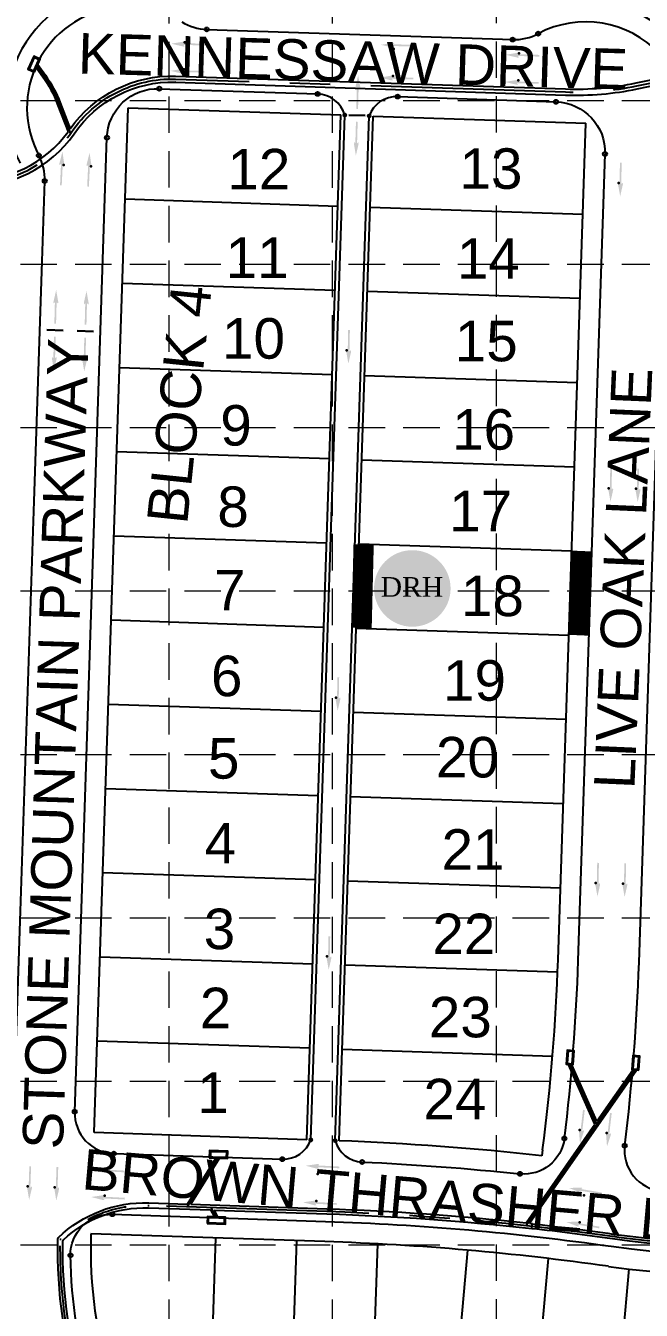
# Model space of a CAD drawing. Header units: feet. Extents: x 10084 to 13321, y 3329 to 8503.
# Drawn here: x 12197 to 12501, y 6287 to 6922 of the extents above; entities that cross this region are included whole.
import ezdxf
from ezdxf.enums import TextEntityAlignment as Align

# ---------------------------------------------------------------- set-up
doc = ezdxf.new("R2010")
doc.units = ezdxf.units.FT
doc.header["$LTSCALE"] = 40
doc.header["$MEASUREMENT"] = 0
for name, pattern in [('( Dashdot )', [1.001, 0.5, -0.25, 0.001, -0.25]), ('CENTERX2', [4, 2.5, -0.5, 0.5, -0.5]), ('DASHED', [0.75, 0.5, -0.25]), ('HIDDEN', [0.375, 0.25, -0.125])]:
    doc.linetypes.add(name, pattern=pattern)
for name, color, linetype in [('BASE', 7, 'Continuous'), ('CURB', 4, 'Continuous'), ('EROSION BLANKETS', 84, 'Continuous'), ('flow arrow', 4, 'Continuous'), ('GRID', 254, 'DASHED'), ('INLET', 4, 'Continuous'), ('LEGEND', 7, 'Continuous'), ('LOT', 7, 'Continuous'), ('NAME', 6, 'Continuous'), ('ROW', 3, '( Dashdot )'), ('STORM', 2, 'Continuous'), ('storm CL', 7, 'CENTERX2')]:
    doc.layers.add(name, color=color, linetype=linetype)
doc.styles.add('DRHorton', font='dutcheb.ttf')
doc.styles.get("Standard").update_dxf_attribs({"font": 'ARIAL.TTF'})

# ---------------------------------------------------------------- blocks, each defined once
blk = doc.blocks.new('DRHorton')
h = blk.add_hatch(color=1)
h.paths.add_polyline_path([(78.7, 25.78, 1), (40.43, 25.78, 1)])
h.paths.add_polyline_path([(42.33, 17.91), (76.5, 17.91), (76.5, 34.87), (42.33, 34.87)], flags=24)
at = {"layer": 'BASE', "color": 176, "style": 'DRHorton'}
blk.add_text('DRH', height=9.814, dxfattribs=at).set_placement((59.39, 21.64), align=Align.CENTER)

msp = doc.modelspace()

# ---------------------------------------------------------------- hatches: boundary and pattern name
at = {"layer": 'flow arrow', "linetype": 'Continuous', "lineweight": 30}
h = msp.add_hatch(color=7, dxfattribs=at)
edge = h.paths.add_edge_path()
edge.add_line((12275.29, 6911.57), (12274.76, 6912.19))
edge.add_line((12274.76, 6912.19), (12285.34, 6911.87))
edge.add_line((12285.34, 6911.87), (12285.36, 6912.73))
edge.add_line((12285.36, 6912.73), (12274.79, 6913.05))
edge.add_line((12274.79, 6913.05), (12275.34, 6913.53))
edge.add_line((12275.34, 6913.53), (12275.34, 6913.54))
edge.add_ellipse((12274.8, 6913.6), major_axis=(0.56, -0.017), ratio=0.285714, start_angle=342.81733, end_angle=484.72693)
edge.add_line((12274.49, 6913.74), (12274.49, 6913.74))
edge.add_line((12274.49, 6913.74), (12268.73, 6912.78))
edge.add_line((12268.73, 6912.78), (12274.42, 6911.43))
edge.add_line((12274.42, 6911.43), (12274.42, 6911.43))
edge.add_ellipse((12274.75, 6911.54), major_axis=(0.56, -0.017), ratio=0.285714, start_angle=234.16847, end_angle=374.49672)
edge.add_line((12275.29, 6911.57), (12275.29, 6911.57))
edge.add_line((12275.29, 6911.57), (12275.29, 6911.57))
h = msp.add_hatch(color=7, dxfattribs=at)
edge = h.paths.add_edge_path()
edge.add_line((12378.84, 6911.01), (12378.31, 6911.64))
edge.add_line((12378.31, 6911.64), (12388.89, 6911.32))
edge.add_line((12388.89, 6911.32), (12388.91, 6912.18))
edge.add_line((12388.91, 6912.18), (12378.33, 6912.5))
edge.add_line((12378.33, 6912.5), (12378.88, 6912.98))
edge.add_line((12378.88, 6912.98), (12378.88, 6912.98))
edge.add_ellipse((12378.35, 6913.05), major_axis=(0.56, -0.017), ratio=0.285714, start_angle=342.81733, end_angle=484.72693)
edge.add_line((12378.04, 6913.19), (12378.04, 6913.19))
edge.add_line((12378.04, 6913.19), (12372.27, 6912.22))
edge.add_line((12372.27, 6912.22), (12377.96, 6910.87))
edge.add_line((12377.96, 6910.87), (12377.96, 6910.87))
edge.add_ellipse((12378.29, 6910.99), major_axis=(0.56, -0.017), ratio=0.285714, start_angle=234.16847, end_angle=374.49672)
edge.add_line((12378.84, 6911.01), (12378.84, 6911.01))
edge.add_line((12378.84, 6911.01), (12378.84, 6911.01))
h = msp.add_hatch(color=7, dxfattribs=at)
edge = h.paths.add_edge_path()
edge.add_line((12440.33, 6906.09), (12439.8, 6906.72))
edge.add_line((12439.8, 6906.72), (12450.38, 6906.4))
edge.add_line((12450.38, 6906.4), (12450.4, 6907.26))
edge.add_line((12450.4, 6907.26), (12439.82, 6907.58))
edge.add_line((12439.82, 6907.58), (12440.38, 6908.06))
edge.add_line((12440.38, 6908.06), (12440.38, 6908.06))
edge.add_ellipse((12439.84, 6908.13), major_axis=(0.56, -0.017), ratio=0.285714, start_angle=342.81733, end_angle=484.72693)
edge.add_line((12439.53, 6908.27), (12439.53, 6908.27))
edge.add_line((12439.53, 6908.27), (12433.77, 6907.3))
edge.add_line((12433.77, 6907.3), (12439.46, 6905.95))
edge.add_line((12439.46, 6905.95), (12439.45, 6905.95))
edge.add_ellipse((12439.79, 6906.07), major_axis=(0.56, -0.017), ratio=0.285714, start_angle=234.16847, end_angle=374.49672)
edge.add_line((12440.33, 6906.09), (12440.33, 6906.09))
edge.add_line((12440.33, 6906.09), (12440.33, 6906.09))
h = msp.add_hatch(color=7, dxfattribs=at)
edge = h.paths.add_edge_path()
edge.add_line((12274.93, 6898.15), (12274.4, 6898.78))
edge.add_line((12274.4, 6898.78), (12284.98, 6898.46))
edge.add_line((12284.98, 6898.46), (12285.01, 6899.32))
edge.add_line((12285.01, 6899.32), (12274.43, 6899.64))
edge.add_line((12274.43, 6899.64), (12274.98, 6900.12))
edge.add_line((12274.98, 6900.12), (12274.98, 6900.12))
edge.add_ellipse((12274.45, 6900.19), major_axis=(0.56, -0.017), ratio=0.285714, start_angle=342.81733, end_angle=484.72693)
edge.add_line((12274.13, 6900.33), (12274.14, 6900.33))
edge.add_line((12274.14, 6900.33), (12268.37, 6899.36))
edge.add_line((12268.37, 6899.36), (12274.06, 6898.01))
edge.add_line((12274.06, 6898.01), (12274.06, 6898.01))
edge.add_ellipse((12274.39, 6898.13), major_axis=(0.56, -0.017), ratio=0.285714, start_angle=234.16847, end_angle=374.49672)
edge.add_line((12274.93, 6898.15), (12274.93, 6898.15))
edge.add_line((12274.93, 6898.15), (12274.93, 6898.15))
h = msp.add_hatch(color=7, dxfattribs=at)
edge = h.paths.add_edge_path()
edge.add_line((12359.85, 6890.67), (12360.36, 6891.2))
edge.add_line((12360.36, 6891.2), (12360.08, 6880.62))
edge.add_line((12360.08, 6880.62), (12360.94, 6880.59))
edge.add_line((12360.94, 6880.59), (12361.22, 6891.17))
edge.add_line((12361.22, 6891.17), (12361.81, 6890.61))
edge.add_line((12361.81, 6890.61), (12361.81, 6890.61))
edge.add_ellipse((12361.87, 6891.15), major_axis=(-0.015, -0.56), ratio=0.285714, start_angle=345.50328, end_angle=485.83153)
edge.add_line((12362.01, 6891.47), (12362.01, 6891.47))
edge.add_line((12362.01, 6891.47), (12360.98, 6897.23))
edge.add_line((12360.98, 6897.23), (12359.69, 6891.53))
edge.add_line((12359.69, 6891.53), (12359.69, 6891.53))
edge.add_ellipse((12359.81, 6891.21), major_axis=(-0.015, -0.56), ratio=0.285714, start_angle=235.27307, end_angle=377.18267)
edge.add_line((12359.85, 6890.67), (12359.85, 6890.67))
edge.add_line((12359.85, 6890.67), (12359.85, 6890.67))
edge.add_line((12359.85, 6890.67), (12359.85, 6890.67))
h = msp.add_hatch(color=7, dxfattribs=at)
edge = h.paths.add_edge_path()
edge.add_line((12378.15, 6894.82), (12377.62, 6895.45))
edge.add_line((12377.62, 6895.45), (12388.2, 6895.13))
edge.add_line((12388.2, 6895.13), (12388.22, 6895.99))
edge.add_line((12388.22, 6895.99), (12377.65, 6896.31))
edge.add_line((12377.65, 6896.31), (12378.2, 6896.79))
edge.add_line((12378.2, 6896.79), (12378.2, 6896.79))
edge.add_ellipse((12377.67, 6896.86), major_axis=(0.56, -0.017), ratio=0.285714, start_angle=342.81733, end_angle=484.72693)
edge.add_line((12377.35, 6897), (12377.35, 6897))
edge.add_line((12377.35, 6897), (12371.59, 6896.03))
edge.add_line((12371.59, 6896.03), (12377.28, 6894.68))
edge.add_line((12377.28, 6894.68), (12377.28, 6894.68))
edge.add_ellipse((12377.61, 6894.8), major_axis=(0.56, -0.017), ratio=0.285714, start_angle=234.16847, end_angle=374.49672)
edge.add_line((12378.15, 6894.83), (12378.15, 6894.82))
edge.add_line((12378.15, 6894.82), (12378.15, 6894.82))
h = msp.add_hatch(color=7, dxfattribs=at)
edge = h.paths.add_edge_path()
edge.add_line((12439.97, 6892.68), (12439.44, 6893.3))
edge.add_line((12439.44, 6893.3), (12450.02, 6892.98))
edge.add_line((12450.02, 6892.98), (12450.04, 6893.84))
edge.add_line((12450.04, 6893.84), (12439.47, 6894.16))
edge.add_line((12439.47, 6894.16), (12440.02, 6894.65))
edge.add_line((12440.02, 6894.65), (12440.02, 6894.65))
edge.add_ellipse((12439.49, 6894.71), major_axis=(0.56, -0.017), ratio=0.285714, start_angle=342.81733, end_angle=484.72693)
edge.add_line((12439.17, 6894.85), (12439.17, 6894.85))
edge.add_line((12439.17, 6894.85), (12433.41, 6893.89))
edge.add_line((12433.41, 6893.89), (12439.1, 6892.54))
edge.add_line((12439.1, 6892.54), (12439.1, 6892.54))
edge.add_ellipse((12439.43, 6892.66), major_axis=(0.56, -0.017), ratio=0.285714, start_angle=234.16847, end_angle=374.49672)
edge.add_line((12439.97, 6892.68), (12439.97, 6892.68))
edge.add_line((12439.97, 6892.68), (12439.97, 6892.68))
h = msp.add_hatch(color=7, dxfattribs=at)
edge = h.paths.add_edge_path()
edge.add_line((12359.1, 6864.19), (12359.59, 6863.64))
edge.add_line((12359.59, 6863.64), (12359.9, 6874.22))
edge.add_line((12359.9, 6874.22), (12360.76, 6874.19))
edge.add_line((12360.76, 6874.19), (12360.45, 6863.61))
edge.add_line((12360.45, 6863.61), (12361.07, 6864.15))
edge.add_line((12361.07, 6864.15), (12361.07, 6864.15))
edge.add_ellipse((12361.1, 6863.6), major_axis=(0.017, 0.56), ratio=0.285714, start_angle=-125.83153, end_angle=14.49672, ccw=False)
edge.add_line((12361.22, 6863.27), (12361.21, 6863.27))
edge.add_line((12361.21, 6863.27), (12359.86, 6857.58))
edge.add_line((12359.86, 6857.58), (12358.9, 6863.35))
edge.add_line((12358.9, 6863.35), (12358.9, 6863.35))
edge.add_ellipse((12359.04, 6863.66), major_axis=(0.017, 0.56), ratio=0.285714, start_angle=-17.18267, end_angle=124.72693, ccw=False)
edge.add_line((12359.1, 6864.19), (12359.1, 6864.19))
edge.add_line((12359.1, 6864.19), (12359.1, 6864.19))
edge.add_line((12359.1, 6864.19), (12359.1, 6864.19))
h = msp.add_hatch(color=7, dxfattribs=at)
edge = h.paths.add_edge_path()
edge.add_line((12213.66, 6852.91), (12214.3, 6853.43))
edge.add_line((12214.3, 6853.43), (12213.8, 6842.86))
edge.add_line((12213.8, 6842.86), (12214.65, 6842.82))
edge.add_line((12214.65, 6842.82), (12215.16, 6853.39))
edge.add_line((12215.16, 6853.39), (12215.63, 6852.83))
edge.add_line((12215.63, 6852.83), (12215.63, 6852.83))
edge.add_ellipse((12215.7, 6853.36), major_axis=(-0.027, -0.559), ratio=0.285714, start_angle=342.81733, end_angle=484.72693)
edge.add_line((12215.85, 6853.68), (12215.85, 6853.67))
edge.add_line((12215.85, 6853.67), (12214.99, 6859.45))
edge.add_line((12214.99, 6859.45), (12213.54, 6853.79))
edge.add_line((12213.54, 6853.79), (12213.54, 6853.79))
edge.add_ellipse((12213.65, 6853.46), major_axis=(-0.027, -0.559), ratio=0.285714, start_angle=234.16847, end_angle=374.49672)
edge.add_line((12213.66, 6852.91), (12213.66, 6852.91))
edge.add_line((12213.66, 6852.91), (12213.66, 6852.91))
h = msp.add_hatch(color=7, dxfattribs=at)
edge = h.paths.add_edge_path()
edge.add_line((12227.07, 6852.33), (12227.7, 6852.85))
edge.add_line((12227.7, 6852.85), (12227.2, 6842.27))
edge.add_line((12227.2, 6842.27), (12228.06, 6842.24))
edge.add_line((12228.06, 6842.24), (12228.56, 6852.8))
edge.add_line((12228.56, 6852.8), (12229.04, 6852.25))
edge.add_line((12229.04, 6852.25), (12229.04, 6852.24))
edge.add_ellipse((12229.11, 6852.78), major_axis=(-0.027, -0.559), ratio=0.285714, start_angle=342.81733, end_angle=484.72693)
edge.add_line((12229.26, 6853.09), (12229.26, 6853.09))
edge.add_line((12229.26, 6853.09), (12228.39, 6858.87))
edge.add_line((12228.39, 6858.87), (12226.94, 6853.2))
edge.add_line((12226.94, 6853.2), (12226.94, 6853.2))
edge.add_ellipse((12227.06, 6852.87), major_axis=(-0.027, -0.559), ratio=0.285714, start_angle=234.16847, end_angle=374.49672)
edge.add_line((12227.07, 6852.33), (12227.07, 6852.33))
edge.add_line((12227.07, 6852.33), (12227.07, 6852.33))
h = msp.add_hatch(color=7, dxfattribs=at)
edge = h.paths.add_edge_path()
edge.add_line((12491.49, 6844.01), (12490.87, 6843.47))
edge.add_line((12490.87, 6843.47), (12491.09, 6854.05))
edge.add_line((12491.09, 6854.05), (12490.23, 6854.07))
edge.add_line((12490.23, 6854.07), (12490.01, 6843.49))
edge.add_line((12490.01, 6843.49), (12489.52, 6844.03))
edge.add_line((12489.52, 6844.03), (12489.52, 6844.04))
edge.add_ellipse((12489.46, 6843.5), major_axis=(0.012, 0.56), ratio=0.285714, start_angle=342.81733, end_angle=484.72693)
edge.add_line((12489.32, 6843.19), (12489.32, 6843.19))
edge.add_line((12489.32, 6843.19), (12490.34, 6837.43))
edge.add_line((12490.34, 6837.43), (12491.64, 6843.13))
edge.add_line((12491.64, 6843.13), (12491.64, 6843.13))
edge.add_ellipse((12491.52, 6843.46), major_axis=(0.012, 0.56), ratio=0.285714, start_angle=234.16847, end_angle=374.49672)
edge.add_line((12491.49, 6844.01), (12491.49, 6844.01))
edge.add_line((12491.49, 6844.01), (12491.49, 6844.01))
h = msp.add_hatch(color=7, dxfattribs=at)
edge = h.paths.add_edge_path()
edge.add_line((12210.75, 6784.57), (12211.27, 6785.1))
edge.add_line((12211.27, 6785.1), (12210.99, 6774.52))
edge.add_line((12210.99, 6774.52), (12211.85, 6774.49))
edge.add_line((12211.85, 6774.49), (12212.13, 6785.07))
edge.add_line((12212.13, 6785.07), (12212.72, 6784.51))
edge.add_line((12212.72, 6784.51), (12212.72, 6784.51))
edge.add_ellipse((12212.78, 6785.05), major_axis=(-0.015, -0.56), ratio=0.285714, start_angle=345.50328, end_angle=485.83153)
edge.add_line((12212.91, 6785.37), (12212.91, 6785.37))
edge.add_line((12212.91, 6785.37), (12211.89, 6791.13))
edge.add_line((12211.89, 6791.13), (12210.6, 6785.43))
edge.add_line((12210.6, 6785.43), (12210.6, 6785.43))
edge.add_ellipse((12210.72, 6785.11), major_axis=(-0.015, -0.56), ratio=0.285714, start_angle=235.27307, end_angle=377.18267)
edge.add_line((12210.75, 6784.57), (12210.75, 6784.57))
edge.add_line((12210.75, 6784.57), (12210.75, 6784.57))
edge.add_line((12210.75, 6784.57), (12210.75, 6784.57))
h = msp.add_hatch(color=7, dxfattribs=at)
edge = h.paths.add_edge_path()
edge.add_line((12225.74, 6784.07), (12226.26, 6784.6))
edge.add_line((12226.26, 6784.6), (12225.98, 6774.02))
edge.add_line((12225.98, 6774.02), (12226.84, 6774))
edge.add_line((12226.84, 6774), (12227.12, 6784.58))
edge.add_line((12227.12, 6784.58), (12227.71, 6784.01))
edge.add_line((12227.71, 6784.01), (12227.71, 6784.01))
edge.add_ellipse((12227.77, 6784.55), major_axis=(-0.015, -0.56), ratio=0.285714, start_angle=345.50328, end_angle=485.83153)
edge.add_line((12227.91, 6784.87), (12227.9, 6784.87))
edge.add_line((12227.9, 6784.87), (12226.88, 6790.63))
edge.add_line((12226.88, 6790.63), (12225.59, 6784.93))
edge.add_line((12225.59, 6784.93), (12225.59, 6784.93))
edge.add_ellipse((12225.71, 6784.61), major_axis=(-0.015, -0.56), ratio=0.285714, start_angle=235.27307, end_angle=377.18267)
edge.add_line((12225.75, 6784.07), (12225.74, 6784.07))
edge.add_line((12225.74, 6784.07), (12225.74, 6784.07))
edge.add_line((12225.74, 6784.07), (12225.74, 6784.07))
h = msp.add_hatch(color=7, dxfattribs=at)
edge = h.paths.add_edge_path()
edge.add_line((12357.31, 6761.36), (12356.69, 6760.82))
edge.add_line((12356.69, 6760.82), (12356.91, 6771.41))
edge.add_line((12356.91, 6771.41), (12356.05, 6771.42))
edge.add_line((12356.05, 6771.42), (12355.83, 6760.84))
edge.add_line((12355.83, 6760.84), (12355.34, 6761.39))
edge.add_line((12355.34, 6761.39), (12355.34, 6761.39))
edge.add_ellipse((12355.28, 6760.86), major_axis=(0.012, 0.56), ratio=0.285714, start_angle=342.81733, end_angle=484.72693)
edge.add_line((12355.14, 6760.54), (12355.14, 6760.54))
edge.add_line((12355.14, 6760.54), (12356.16, 6754.79))
edge.add_line((12356.16, 6754.79), (12357.46, 6760.49))
edge.add_line((12357.46, 6760.49), (12357.46, 6760.49))
edge.add_ellipse((12357.33, 6760.82), major_axis=(0.012, 0.56), ratio=0.285714, start_angle=234.16847, end_angle=374.49672)
edge.add_line((12357.3, 6761.36), (12357.31, 6761.36))
edge.add_line((12357.31, 6761.36), (12357.31, 6761.36))
h = msp.add_hatch(color=7, dxfattribs=at)
edge = h.paths.add_edge_path()
edge.add_line((12210.01, 6758.09), (12210.49, 6757.54))
edge.add_line((12210.49, 6757.54), (12210.81, 6768.12))
edge.add_line((12210.81, 6768.12), (12211.67, 6768.09))
edge.add_line((12211.67, 6768.09), (12211.35, 6757.51))
edge.add_line((12211.35, 6757.51), (12211.98, 6758.05))
edge.add_line((12211.98, 6758.05), (12211.98, 6758.05))
edge.add_ellipse((12212, 6757.5), major_axis=(0.017, 0.56), ratio=0.285714, start_angle=-125.83153, end_angle=14.49672, ccw=False)
edge.add_line((12212.12, 6757.17), (12212.12, 6757.17))
edge.add_line((12212.12, 6757.17), (12210.77, 6751.48))
edge.add_line((12210.77, 6751.48), (12209.8, 6757.25))
edge.add_line((12209.8, 6757.25), (12209.81, 6757.25))
edge.add_ellipse((12209.95, 6757.56), major_axis=(0.017, 0.56), ratio=0.285714, start_angle=-17.18267, end_angle=124.72693, ccw=False)
edge.add_line((12210.01, 6758.09), (12210.01, 6758.09))
edge.add_line((12210.01, 6758.09), (12210.01, 6758.09))
edge.add_line((12210.01, 6758.09), (12210.01, 6758.09))
h = msp.add_hatch(color=7, dxfattribs=at)
edge = h.paths.add_edge_path()
edge.add_line((12225, 6757.6), (12225.48, 6757.04))
edge.add_line((12225.48, 6757.04), (12225.8, 6767.62))
edge.add_line((12225.8, 6767.62), (12226.66, 6767.6))
edge.add_line((12226.66, 6767.6), (12226.34, 6757.02))
edge.add_line((12226.34, 6757.02), (12226.97, 6757.55))
edge.add_line((12226.97, 6757.55), (12226.97, 6757.55))
edge.add_ellipse((12226.99, 6757.01), major_axis=(0.017, 0.56), ratio=0.285714, start_angle=-125.83153, end_angle=14.49672, ccw=False)
edge.add_line((12227.11, 6756.68), (12227.11, 6756.68))
edge.add_line((12227.11, 6756.68), (12225.76, 6750.98))
edge.add_line((12225.76, 6750.98), (12224.8, 6756.75))
edge.add_line((12224.8, 6756.75), (12224.8, 6756.75))
edge.add_ellipse((12224.94, 6757.06), major_axis=(0.017, 0.56), ratio=0.285714, start_angle=-17.18267, end_angle=124.72693, ccw=False)
edge.add_line((12225, 6757.6), (12225, 6757.6))
edge.add_line((12225, 6757.6), (12225, 6757.6))
edge.add_line((12225, 6757.6), (12225, 6757.6))
h = msp.add_hatch(color=7, dxfattribs=at)
edge = h.paths.add_edge_path()
edge.add_line((12486.71, 6693.17), (12486.09, 6692.64))
edge.add_line((12486.09, 6692.64), (12486.31, 6703.22))
edge.add_line((12486.31, 6703.22), (12485.45, 6703.23))
edge.add_line((12485.45, 6703.23), (12485.23, 6692.66))
edge.add_line((12485.23, 6692.66), (12484.74, 6693.2))
edge.add_line((12484.74, 6693.2), (12484.74, 6693.2))
edge.add_ellipse((12484.68, 6692.67), major_axis=(0.012, 0.56), ratio=0.285714, start_angle=342.81733, end_angle=484.72693)
edge.add_line((12484.54, 6692.35), (12484.54, 6692.35))
edge.add_line((12484.54, 6692.35), (12485.56, 6686.6))
edge.add_line((12485.56, 6686.6), (12486.86, 6692.3))
edge.add_line((12486.86, 6692.3), (12486.86, 6692.3))
edge.add_ellipse((12486.73, 6692.63), major_axis=(0.012, 0.56), ratio=0.285714, start_angle=234.16847, end_angle=374.49672)
edge.add_line((12486.71, 6693.17), (12486.71, 6693.17))
edge.add_line((12486.71, 6693.17), (12486.71, 6693.17))
h = msp.add_hatch(color=7, dxfattribs=at)
edge = h.paths.add_edge_path()
edge.add_line((12500.12, 6692.94), (12499.5, 6692.41))
edge.add_line((12499.5, 6692.41), (12499.72, 6702.99))
edge.add_line((12499.72, 6702.99), (12498.86, 6703))
edge.add_line((12498.86, 6703), (12498.64, 6692.43))
edge.add_line((12498.64, 6692.43), (12498.16, 6692.97))
edge.add_line((12498.16, 6692.97), (12498.15, 6692.97))
edge.add_ellipse((12498.1, 6692.44), major_axis=(0.012, 0.56), ratio=0.285714, start_angle=342.81733, end_angle=484.72693)
edge.add_line((12497.96, 6692.12), (12497.96, 6692.12))
edge.add_line((12497.96, 6692.12), (12498.97, 6686.37))
edge.add_line((12498.97, 6686.37), (12500.27, 6692.07))
edge.add_line((12500.27, 6692.07), (12500.27, 6692.07))
edge.add_ellipse((12500.15, 6692.4), major_axis=(0.012, 0.56), ratio=0.285714, start_angle=234.16847, end_angle=374.49672)
edge.add_line((12500.12, 6692.94), (12500.12, 6692.94))
edge.add_line((12500.12, 6692.94), (12500.12, 6692.94))
h = msp.add_hatch(color=7, dxfattribs=at)
edge = h.paths.add_edge_path()
edge.add_line((12352.02, 6589.87), (12351.4, 6589.33))
edge.add_line((12351.4, 6589.33), (12351.62, 6599.92))
edge.add_line((12351.62, 6599.92), (12350.76, 6599.93))
edge.add_line((12350.76, 6599.93), (12350.54, 6589.35))
edge.add_line((12350.54, 6589.35), (12350.05, 6589.9))
edge.add_line((12350.05, 6589.9), (12350.05, 6589.9))
edge.add_ellipse((12349.99, 6589.36), major_axis=(0.012, 0.56), ratio=0.285714, start_angle=342.81733, end_angle=484.72693)
edge.add_line((12349.85, 6589.05), (12349.85, 6589.05))
edge.add_line((12349.85, 6589.05), (12350.87, 6583.3))
edge.add_line((12350.87, 6583.3), (12352.17, 6589))
edge.add_line((12352.17, 6589), (12352.17, 6589))
edge.add_ellipse((12352.04, 6589.33), major_axis=(0.012, 0.56), ratio=0.285714, start_angle=234.16847, end_angle=374.49672)
edge.add_line((12352.02, 6589.87), (12352.02, 6589.87))
edge.add_line((12352.02, 6589.87), (12352.02, 6589.87))
h = msp.add_hatch(color=7, dxfattribs=at)
edge = h.paths.add_edge_path()
edge.add_line((12480.26, 6498.23), (12479.64, 6497.7))
edge.add_line((12479.64, 6497.7), (12479.86, 6508.28))
edge.add_line((12479.86, 6508.28), (12479, 6508.29))
edge.add_line((12479, 6508.29), (12478.78, 6497.72))
edge.add_line((12478.78, 6497.72), (12478.29, 6498.26))
edge.add_line((12478.29, 6498.26), (12478.29, 6498.26))
edge.add_ellipse((12478.23, 6497.73), major_axis=(0.012, 0.56), ratio=0.285714, start_angle=342.81733, end_angle=484.72693)
edge.add_line((12478.09, 6497.41), (12478.1, 6497.42))
edge.add_line((12478.1, 6497.42), (12479.11, 6491.66))
edge.add_line((12479.11, 6491.66), (12480.41, 6497.36))
edge.add_line((12480.41, 6497.36), (12480.41, 6497.36))
edge.add_ellipse((12480.29, 6497.69), major_axis=(0.012, 0.56), ratio=0.285714, start_angle=234.16847, end_angle=374.49672)
edge.add_line((12480.26, 6498.24), (12480.26, 6498.23))
edge.add_line((12480.26, 6498.23), (12480.26, 6498.23))
h = msp.add_hatch(color=7, dxfattribs=at)
edge = h.paths.add_edge_path()
edge.add_line((12493.68, 6498), (12493.06, 6497.47))
edge.add_line((12493.06, 6497.47), (12493.28, 6508.05))
edge.add_line((12493.28, 6508.05), (12492.42, 6508.06))
edge.add_line((12492.42, 6508.06), (12492.2, 6497.49))
edge.add_line((12492.2, 6497.49), (12491.71, 6498.03))
edge.add_line((12491.71, 6498.03), (12491.71, 6498.03))
edge.add_ellipse((12491.65, 6497.5), major_axis=(0.012, 0.56), ratio=0.285714, start_angle=342.81733, end_angle=484.72693)
edge.add_line((12491.51, 6497.18), (12491.51, 6497.19))
edge.add_line((12491.51, 6497.19), (12492.53, 6491.43))
edge.add_line((12492.53, 6491.43), (12493.83, 6497.13))
edge.add_line((12493.83, 6497.13), (12493.83, 6497.13))
edge.add_ellipse((12493.7, 6497.46), major_axis=(0.012, 0.56), ratio=0.285714, start_angle=234.16847, end_angle=374.49672)
edge.add_line((12493.68, 6498.01), (12493.68, 6498))
edge.add_line((12493.68, 6498), (12493.68, 6498))
h = msp.add_hatch(color=7, dxfattribs=at)
edge = h.paths.add_edge_path()
edge.add_line((12347.59, 6462.01), (12346.97, 6461.48))
edge.add_line((12346.97, 6461.48), (12347.19, 6472.06))
edge.add_line((12347.19, 6472.06), (12346.33, 6472.07))
edge.add_line((12346.33, 6472.07), (12346.11, 6461.49))
edge.add_line((12346.11, 6461.49), (12345.62, 6462.04))
edge.add_line((12345.62, 6462.04), (12345.62, 6462.04))
edge.add_ellipse((12345.56, 6461.51), major_axis=(0.012, 0.56), ratio=0.285714, start_angle=342.81733, end_angle=484.72693)
edge.add_line((12345.43, 6461.19), (12345.43, 6461.19))
edge.add_line((12345.43, 6461.19), (12346.44, 6455.44))
edge.add_line((12346.44, 6455.44), (12347.74, 6461.14))
edge.add_line((12347.74, 6461.14), (12347.74, 6461.14))
edge.add_ellipse((12347.62, 6461.47), major_axis=(0.012, 0.56), ratio=0.285714, start_angle=234.16847, end_angle=374.49672)
edge.add_line((12347.59, 6462.01), (12347.59, 6462.01))
edge.add_line((12347.59, 6462.01), (12347.59, 6462.01))
h = msp.add_hatch(color=7, dxfattribs=at)
edge = h.paths.add_edge_path()
edge.add_line((12472.28, 6376.2), (12471.61, 6375.73))
edge.add_line((12471.61, 6375.73), (12472.85, 6386.24))
edge.add_line((12472.85, 6386.24), (12471.99, 6386.34))
edge.add_line((12471.99, 6386.34), (12470.76, 6375.83))
edge.add_line((12470.76, 6375.83), (12470.32, 6376.42))
edge.add_line((12470.32, 6376.42), (12470.32, 6376.42))
edge.add_ellipse((12470.21, 6375.9), major_axis=(0.065, 0.556), ratio=0.285714, start_angle=342.81733, end_angle=484.72693)
edge.add_line((12470.04, 6375.59), (12470.04, 6375.59))
edge.add_line((12470.04, 6375.59), (12470.5, 6369.77))
edge.add_line((12470.5, 6369.77), (12472.34, 6375.32))
edge.add_line((12472.34, 6375.32), (12472.35, 6375.32))
edge.add_ellipse((12472.25, 6375.66), major_axis=(0.065, 0.556), ratio=0.285714, start_angle=234.16847, end_angle=374.49672)
edge.add_line((12472.28, 6376.2), (12472.28, 6376.2))
edge.add_line((12472.28, 6376.2), (12472.28, 6376.2))
h = msp.add_hatch(color=7, dxfattribs=at)
edge = h.paths.add_edge_path()
edge.add_line((12485.61, 6374.68), (12484.94, 6374.21))
edge.add_line((12484.94, 6374.21), (12486.18, 6384.72))
edge.add_line((12486.18, 6384.72), (12485.33, 6384.82))
edge.add_line((12485.33, 6384.82), (12484.09, 6374.31))
edge.add_line((12484.09, 6374.31), (12483.66, 6374.9))
edge.add_line((12483.66, 6374.9), (12483.65, 6374.9))
edge.add_ellipse((12483.54, 6374.38), major_axis=(0.065, 0.556), ratio=0.285714, start_angle=342.81733, end_angle=484.72693)
edge.add_line((12483.38, 6374.08), (12483.38, 6374.08))
edge.add_line((12483.38, 6374.08), (12483.84, 6368.25))
edge.add_line((12483.84, 6368.25), (12485.68, 6373.8))
edge.add_line((12485.68, 6373.8), (12485.68, 6373.8))
edge.add_ellipse((12485.59, 6374.14), major_axis=(0.065, 0.556), ratio=0.285714, start_angle=234.16847, end_angle=374.49672)
edge.add_line((12485.61, 6374.69), (12485.61, 6374.68))
edge.add_line((12485.61, 6374.68), (12485.61, 6374.68))
h = msp.add_hatch(color=7, dxfattribs=at)
edge = h.paths.add_edge_path()
edge.add_line((12199.78, 6348.42), (12199.16, 6347.9))
edge.add_line((12199.16, 6347.9), (12199.52, 6358.47))
edge.add_line((12199.52, 6358.47), (12198.66, 6358.5))
edge.add_line((12198.66, 6358.5), (12198.3, 6347.93))
edge.add_line((12198.3, 6347.93), (12197.82, 6348.48))
edge.add_line((12197.82, 6348.48), (12197.81, 6348.48))
edge.add_ellipse((12197.75, 6347.95), major_axis=(0.019, 0.56), ratio=0.285714, start_angle=342.81733, end_angle=484.72693)
edge.add_line((12197.61, 6347.63), (12197.61, 6347.63))
edge.add_line((12197.61, 6347.63), (12198.54, 6341.86))
edge.add_line((12198.54, 6341.86), (12199.92, 6347.55))
edge.add_line((12199.92, 6347.55), (12199.92, 6347.55))
edge.add_ellipse((12199.8, 6347.88), major_axis=(0.019, 0.56), ratio=0.285714, start_angle=234.16847, end_angle=374.49672)
edge.add_line((12199.78, 6348.42), (12199.78, 6348.42))
edge.add_line((12199.78, 6348.42), (12199.78, 6348.42))
h = msp.add_hatch(color=7, dxfattribs=at)
edge = h.paths.add_edge_path()
edge.add_line((12213.2, 6348.01), (12212.57, 6347.48))
edge.add_line((12212.57, 6347.48), (12212.93, 6358.06))
edge.add_line((12212.93, 6358.06), (12212.07, 6358.09))
edge.add_line((12212.07, 6358.09), (12211.71, 6347.51))
edge.add_line((12211.71, 6347.51), (12211.23, 6348.07))
edge.add_line((12211.23, 6348.07), (12211.23, 6348.07))
edge.add_ellipse((12211.16, 6347.53), major_axis=(0.019, 0.56), ratio=0.285714, start_angle=342.81733, end_angle=484.72693)
edge.add_line((12211.02, 6347.22), (12211.02, 6347.22))
edge.add_line((12211.02, 6347.22), (12211.96, 6341.45))
edge.add_line((12211.96, 6341.45), (12213.33, 6347.14))
edge.add_line((12213.33, 6347.14), (12213.33, 6347.14))
edge.add_ellipse((12213.22, 6347.47), major_axis=(0.019, 0.56), ratio=0.285714, start_angle=234.16847, end_angle=374.49672)
edge.add_line((12213.19, 6348.01), (12213.2, 6348.01))
edge.add_line((12213.2, 6348.01), (12213.2, 6348.01))
h = msp.add_hatch(color=7, dxfattribs=at)
edge = h.paths.add_edge_path()
edge.add_line((12236.34, 6355.33), (12235.83, 6355.96))
edge.add_line((12235.83, 6355.96), (12246.4, 6355.42))
edge.add_line((12246.4, 6355.42), (12246.44, 6356.28))
edge.add_line((12246.44, 6356.28), (12235.87, 6356.82))
edge.add_line((12235.87, 6356.82), (12236.43, 6357.3))
edge.add_line((12236.43, 6357.3), (12236.43, 6357.3))
edge.add_ellipse((12235.9, 6357.37), major_axis=(0.559, -0.029), ratio=0.285714, start_angle=342.81733, end_angle=484.72693)
edge.add_line((12235.59, 6357.52), (12235.59, 6357.52))
edge.add_line((12235.59, 6357.52), (12229.81, 6356.68))
edge.add_line((12229.81, 6356.68), (12235.47, 6355.21))
edge.add_line((12235.47, 6355.21), (12235.47, 6355.21))
edge.add_ellipse((12235.8, 6355.32), major_axis=(0.559, -0.029), ratio=0.285714, start_angle=234.16847, end_angle=374.49672)
edge.add_line((12236.34, 6355.33), (12236.34, 6355.33))
edge.add_line((12236.34, 6355.33), (12236.34, 6355.33))
h = msp.add_hatch(color=7, dxfattribs=at)
edge = h.paths.add_edge_path()
edge.add_line((12341.6, 6357.36), (12341.09, 6357.99))
edge.add_line((12341.09, 6357.99), (12351.66, 6357.45))
edge.add_line((12351.66, 6357.45), (12351.7, 6358.31))
edge.add_line((12351.7, 6358.31), (12341.13, 6358.85))
edge.add_line((12341.13, 6358.85), (12341.69, 6359.32))
edge.add_line((12341.69, 6359.32), (12341.69, 6359.32))
edge.add_ellipse((12341.16, 6359.4), major_axis=(0.559, -0.029), ratio=0.285714, start_angle=342.81733, end_angle=484.72693)
edge.add_line((12340.85, 6359.55), (12340.85, 6359.55))
edge.add_line((12340.85, 6359.55), (12335.07, 6358.71))
edge.add_line((12335.07, 6358.71), (12340.73, 6357.23))
edge.add_line((12340.73, 6357.23), (12340.72, 6357.23))
edge.add_ellipse((12341.06, 6357.35), major_axis=(0.559, -0.029), ratio=0.285714, start_angle=234.16847, end_angle=374.49672)
edge.add_line((12341.6, 6357.36), (12341.6, 6357.36))
edge.add_line((12341.6, 6357.36), (12341.6, 6357.36))
h = msp.add_hatch(color=7, dxfattribs=at)
edge = h.paths.add_edge_path()
edge.add_line((12235.71, 6341.93), (12235.19, 6342.56))
edge.add_line((12235.19, 6342.56), (12245.76, 6342.02))
edge.add_line((12245.76, 6342.02), (12245.8, 6342.88))
edge.add_line((12245.8, 6342.88), (12235.23, 6343.42))
edge.add_line((12235.23, 6343.42), (12235.79, 6343.89))
edge.add_line((12235.79, 6343.89), (12235.8, 6343.89))
edge.add_ellipse((12235.26, 6343.97), major_axis=(0.559, -0.029), ratio=0.285714, start_angle=342.81733, end_angle=484.72693)
edge.add_line((12234.95, 6344.12), (12234.95, 6344.12))
edge.add_line((12234.95, 6344.12), (12229.17, 6343.27))
edge.add_line((12229.17, 6343.27), (12234.83, 6341.8))
edge.add_line((12234.83, 6341.8), (12234.83, 6341.8))
edge.add_ellipse((12235.16, 6341.91), major_axis=(0.559, -0.029), ratio=0.285714, start_angle=234.16847, end_angle=374.49672)
edge.add_line((12235.71, 6341.93), (12235.71, 6341.93))
edge.add_line((12235.71, 6341.93), (12235.71, 6341.93))
h = msp.add_hatch(color=7, dxfattribs=at)
edge = h.paths.add_edge_path()
edge.add_line((12471.3, 6345.65), (12470.86, 6346.34))
edge.add_line((12470.86, 6346.34), (12481.3, 6344.59))
edge.add_line((12481.3, 6344.59), (12481.44, 6345.44))
edge.add_line((12481.44, 6345.44), (12471, 6347.19))
edge.add_line((12471, 6347.19), (12471.61, 6347.59))
edge.add_line((12471.61, 6347.59), (12471.62, 6347.59))
edge.add_ellipse((12471.1, 6347.73), major_axis=(0.552, -0.093), ratio=0.285714, start_angle=342.81733, end_angle=484.72693)
edge.add_line((12470.8, 6347.91), (12470.8, 6347.91))
edge.add_line((12470.8, 6347.91), (12464.96, 6347.74))
edge.add_line((12464.96, 6347.74), (12470.42, 6345.63))
edge.add_line((12470.42, 6345.63), (12470.42, 6345.62))
edge.add_ellipse((12470.76, 6345.7), major_axis=(0.552, -0.093), ratio=0.285714, start_angle=234.16847, end_angle=374.49672)
edge.add_line((12471.3, 6345.65), (12471.3, 6345.65))
edge.add_line((12471.3, 6345.65), (12471.3, 6345.65))
h = msp.add_hatch(color=7, dxfattribs=at)
edge = h.paths.add_edge_path()
edge.add_line((12340.33, 6339.3), (12339.82, 6339.93))
edge.add_line((12339.82, 6339.93), (12350.39, 6339.39))
edge.add_line((12350.39, 6339.39), (12350.43, 6340.25))
edge.add_line((12350.43, 6340.25), (12339.86, 6340.79))
edge.add_line((12339.86, 6340.79), (12340.42, 6341.26))
edge.add_line((12340.42, 6341.26), (12340.42, 6341.27))
edge.add_ellipse((12339.89, 6341.34), major_axis=(0.559, -0.029), ratio=0.285714, start_angle=342.81733, end_angle=484.72693)
edge.add_line((12339.58, 6341.49), (12339.58, 6341.49))
edge.add_line((12339.58, 6341.49), (12333.8, 6340.65))
edge.add_line((12333.8, 6340.65), (12339.46, 6339.17))
edge.add_line((12339.46, 6339.17), (12339.46, 6339.17))
edge.add_ellipse((12339.79, 6339.29), major_axis=(0.559, -0.029), ratio=0.285714, start_angle=234.16847, end_angle=374.49672)
edge.add_line((12340.33, 6339.3), (12340.33, 6339.3))
edge.add_line((12340.33, 6339.3), (12340.33, 6339.3))
h = msp.add_hatch(color=7, dxfattribs=at)
edge = h.paths.add_edge_path()
edge.add_line((12470.02, 6328.85), (12469.58, 6329.54))
edge.add_line((12469.58, 6329.54), (12480.02, 6327.79))
edge.add_line((12480.02, 6327.79), (12480.16, 6328.63))
edge.add_line((12480.16, 6328.63), (12469.72, 6330.38))
edge.add_line((12469.72, 6330.38), (12470.33, 6330.79))
edge.add_line((12470.33, 6330.79), (12470.34, 6330.79))
edge.add_ellipse((12469.82, 6330.93), major_axis=(0.552, -0.093), ratio=0.285714, start_angle=342.81733, end_angle=484.72693)
edge.add_line((12469.52, 6331.11), (12469.52, 6331.11))
edge.add_line((12469.52, 6331.11), (12463.68, 6330.93))
edge.add_line((12463.68, 6330.93), (12469.14, 6328.82))
edge.add_line((12469.14, 6328.82), (12469.14, 6328.82))
edge.add_ellipse((12469.48, 6328.9), major_axis=(0.552, -0.093), ratio=0.285714, start_angle=234.16847, end_angle=374.49672)
edge.add_line((12470.02, 6328.85), (12470.02, 6328.85))
edge.add_line((12470.02, 6328.85), (12470.02, 6328.85))

# ---------------------------------------------------------------- linework, layer by layer
at = {"layer": 'CURB', "color": 7}
for p, q in [((12286.25, 6919.81), (12437.27, 6914.81)), ((12262.8, 6890.57), (12340.97, 6887.98)), ((12380.52, 6886.67), (12458.69, 6884.08)), ((12337.66, 6371.51), (12354.42, 6877.53)), ((12349.65, 6371.1), (12366.41, 6877.13)), ((12221.05, 6385.37), (12236.99, 6866.41)), ((12469.66, 6460.04), (12482.85, 6858.27)), ((12189.08, 6326.4), (12206.26, 6844.95)), ((12499.65, 6459.05), (12512.09, 6834.82)), ((12240.38, 6364.72), (12323.55, 6361.97)), ((12239.62, 6334.73), (12344.93, 6331.24))]:
    msp.add_line(p, q, dxfattribs=at)
for centre, radius in [((12286.25, 6919.81), 1), ((12437.27, 6914.81), 1), ((12449.86, 6917.73), 1), ((12262.8, 6890.57), 1), ((12340.97, 6887.98), 1), ((12380.52, 6886.67), 1), ((12458.69, 6884.08), 1), ((12354.42, 6877.53), 0.75), ((12366.41, 6877.13), 0.75), ((12236.99, 6866.41), 1), ((12203.34, 6857.58), 1), ((12482.85, 6858.27), 1), ((12206.26, 6844.95), 1), ((12221.05, 6385.37), 1), ((12337.66, 6371.51), 0.75), ((12349.65, 6371.1), 0.75), ((12462.8, 6372.15), 1), ((12492.6, 6368.65), 1), ((12240.38, 6364.72), 1), ((12323.55, 6361.97), 1), ((12362.94, 6360.55), 1), ((12440.88, 6354.71), 1), ((12239.62, 6334.73), 1), ((12218.96, 6314.47), 1)]:
    msp.add_circle(centre, radius, dxfattribs=at)
for centre, radius, start, end in [((12247.48, 6881.07), 50, 98.06389, 208.02949), ((12287.03, 6944.8), 25, 238.2041, 268.21312), ((12473.35, 6873.59), 50, 328.17662, 118.02949), ((12438.11, 6939.79), 25, 268.07787, 298.02949), ((12340.49, 6873.49), 14.5, 16.18308, 88.10336), ((12380.04, 6872.18), 14.5, 88.10197, 160.02289), ((12181.27, 6845.83), 25, 357.98872, 28.02949), ((11485.2, 6492.64), 985, 352.97358, 358.10306), ((11485.2, 6492.64), 1015, 352.98333, 358.10306), ((12544.23, 6729.82), 415, 261.92395, 306.07651), ((12241.04, 6384.71), 20, 178.10305, 268.10304), ((12324.03, 6376.46), 14.5, 268.10291, 340.02336), ((12363.61, 6375.04), 14.5, 195.74749, 267.37648), ((12512.45, 6366.21), 20, 172.98333, 265.00452)]:
    msp.add_arc(centre, radius, start, end, dxfattribs=at)
at = {"layer": 'CURB', "color": 7, "extrusion": (0, 0, -1)}
for centre, radius, start, end in [((-12261.97, 6865.58), 25, 1.89695, 91.89696), ((-12457.87, 6859.1), 25, 91.89696, 181.89694), ((-12442.95, 6374.6), 20, 187.02642, 275.9582), ((-12301.47, 5018.96), 1343, 92.62352, 95.9582), ((-12238.96, 6314.74), 20, 359.23105, 91.89696), ((-12301.47, 5018.96), 1313, 91.89694, 98.07605), ((-12453.94, 6317.63), 265, 342.44898, 1.89694), ((-12453.94, 6317.63), 235, 342.44898, 359.23105)]:
    msp.add_arc(centre, radius, start, end, dxfattribs=at)
at = {"layer": 'EROSION BLANKETS', "linetype": 'Continuous', "lineweight": 40, "const_width": 10}
for points in [[(12363.69, 6665.47), (12362.68, 6624.29)], [(12471.72, 6662.24), (12469.9, 6620.66)]]:
    msp.add_lwpolyline(points, dxfattribs=at)
at = {"layer": 'flow arrow', "color": 7, "linetype": 'Continuous', "lineweight": 30}
for p, q in [((12364.42, 6877.27), (12356.42, 6877.54)), ((12215.32, 6771.17), (12207.33, 6771.44)), ((12230.31, 6770.68), (12222.32, 6770.94))]:
    msp.add_line(p, q, dxfattribs=at)
for p in [(12275.34, 6913.53), (12378.56, 6910.21), (12440.38, 6908.06), (12274.98, 6900.12), (12378.2, 6896.79), (12440.02, 6894.65), (12215.63, 6852.83), (12229.04, 6852.25), (12489.52, 6844.03), (12355.34, 6761.39), (12484.74, 6693.2), (12498.16, 6692.97), (12350.05, 6589.9), (12478.29, 6498.26), (12491.71, 6498.03), (12345.62, 6462.04), (12470.32, 6376.42), (12483.66, 6374.9), (12236.43, 6357.3), (12341.06, 6354.67), (12197.82, 6348.48), (12211.23, 6348.07), (12235.79, 6343.89), (12472.51, 6344.03), (12340.42, 6341.26), (12470.33, 6330.79)]:
    msp.add_point(p, dxfattribs=at)
at = {"layer": 'GRID', "color": 252, "linetype": 'HIDDEN', "lineweight": 0, "ltscale": 1.8}
for p, q in [((12267.69, 3736.69), (12267.69, 8418.16)), ((12348.4, 3736.68), (12348.4, 8418.16)), ((12429.49, 3736.86), (12429.11, 8418.16)), ((10169.24, 6884.68), (13236.21, 6884.68)), ((10169.24, 6803.97), (13236.21, 6803.97)), ((10169.24, 6723.26), (13236.21, 6723.26)), ((10169.24, 6642.55), (13236.21, 6642.55)), ((10169.24, 6561.84), (13236.21, 6561.84)), ((10169.24, 6481.13), (13236.21, 6481.13)), ((10169.24, 6400.42), (13236.21, 6400.42)), ((10169.24, 6319.71), (13236.21, 6319.71))]:
    msp.add_line(p, q, dxfattribs=at)
at = {"layer": 'INLET', "color": 5, "flags": 128}
for points in [[(12201.14, 6898.74), (12204.03, 6905.11), (12200.85, 6906.56), (12197.95, 6900.19)], [(12200.89, 6899.4), (12203.37, 6904.87), (12201.1, 6905.9), (12198.61, 6900.44)], [(12467.11, 6408.53), (12467.68, 6415.51), (12464.2, 6415.8), (12463.63, 6408.82)], [(12466.66, 6409.07), (12467.14, 6415.05), (12464.65, 6415.26), (12464.16, 6409.28)], [(12499.5, 6405.88), (12500.08, 6412.85), (12496.59, 6413.14), (12496.02, 6406.16)], [(12499.05, 6406.41), (12499.54, 6412.4), (12497.04, 6412.6), (12496.56, 6406.62)], [(12287.5, 6362.66), (12296.49, 6362.36), (12296.61, 6365.86), (12287.61, 6366.16)], [(12288.01, 6363.14), (12296.01, 6362.88), (12296.09, 6365.38), (12288.1, 6365.64)], [(12286.42, 6330.18), (12295.42, 6329.88), (12295.53, 6333.38), (12286.54, 6333.68)], [(12286.94, 6330.66), (12294.93, 6330.4), (12295.02, 6332.9), (12287.02, 6333.16)]]:
    msp.add_lwpolyline(points, close=True, dxfattribs=at)
at = {"layer": 'LOT', "color": 7}
for p, q in [((12245.99, 6836.1), (12350.93, 6832.62)), ((12366.92, 6832.09), (12471.86, 6828.62)), ((12244.61, 6794.52), (12349.55, 6791.04)), ((12365.54, 6790.51), (12470.49, 6787.04)), ((12243.23, 6752.94), (12348.18, 6749.47)), ((12364.17, 6748.94), (12469.11, 6745.46)), ((12241.86, 6711.36), (12346.8, 6707.89)), ((12362.79, 6707.36), (12467.73, 6703.88)), ((12240.48, 6669.79), (12345.42, 6666.31)), ((12361.41, 6665.78), (12466.36, 6662.31)), ((12239.1, 6628.21), (12344.05, 6624.73)), ((12360.04, 6624.2), (12464.98, 6620.73)), ((12237.73, 6586.63), (12342.67, 6583.16)), ((12358.66, 6582.63), (12463.6, 6579.15)), ((12236.35, 6545.06), (12341.29, 6541.58)), ((12357.28, 6541.05), (12462.22, 6537.57)), ((12234.97, 6503.48), (12339.91, 6500)), ((12355.91, 6499.47), (12460.85, 6496)), ((12233.59, 6461.9), (12338.54, 6458.43)), ((12354.53, 6457.9), (12459.45, 6454.42)), ((12232.22, 6420.32), (12337.16, 6416.85)), ((12353.15, 6416.32), (12456.93, 6412.88)), ((12287.18, 6217.03), (12290.69, 6323.03)), ((12327.14, 6215.21), (12330.67, 6321.71)), ((12367.1, 6213.4), (12370.63, 6320.13)), ((12405.88, 6211.26), (12415.13, 6316.99)), ((12445.72, 6207.77), (12454.93, 6312.89)), ((12494.58, 6307.73), (12485.47, 6202.97))]:
    msp.add_line(p, q, dxfattribs=at)
at = {"layer": 'ROW', "color": 7, "linetype": 'Continuous'}
for p, q in [((12230.72, 6375.05), (12247.48, 6881.07)), ((12247.48, 6881.07), (12352.42, 6877.6)), ((12335.66, 6371.57), (12352.42, 6877.6)), ((12351.65, 6371.03), (12368.41, 6877.07)), ((12368.41, 6877.07), (12473.35, 6873.59)), ((12459.67, 6460.37), (12473.35, 6873.59)), ((12335.66, 6371.57), (12230.72, 6375.05)), ((12452.01, 6366.55), (12451.63, 6363.6)), ((12344.6, 6321.25), (12229.06, 6325.07))]:
    msp.add_line(p, q, dxfattribs=at)
for centre, radius, start, end in [((12247.48, 6881.07), 60, 87.25328, 207.05808), ((12473.35, 6873.59), 60, 329.14803, 117.05808), ((11485.2, 6492.64), 975, 352.56936, 358.10306), ((12544.23, 6729.82), 425, 261.92395, 306.07651), ((12301.47, 5018.96), 1353, 83.62809, 87.87454), ((12453.94, 6317.63), 225, 178.10306, 197.55102), ((12301.47, 5018.96), 1303, 81.92395, 88.10306)]:
    msp.add_arc(centre, radius, start, end, dxfattribs=at)
at = {"layer": 'STORM', "color": 5}
for p, q in [((12498.2, 6893.39), (12628.52, 6920.18)), ((12498.81, 6890.45), (12629.13, 6917.24)), ((12270.82, 6896.81), (12270.82, 6896.81)), ((12270.82, 6896.81), (12463.38, 6890.43)), ((12270.73, 6893.81), (12270.72, 6893.81)), ((12270.72, 6893.81), (12463.29, 6887.43)), ((12218.3, 6869.99), (12218.28, 6869.97)), ((12220.75, 6868.26), (12220.76, 6868.28)), ((12477.88, 6379.26), (12464.79, 6408.72)), ((12478.88, 6380.7), (12466.49, 6408.58)), ((12445.58, 6330.32), (12498.34, 6405.97)), ((12478.88, 6380.7), (12496.61, 6406.11)), ((12443.88, 6330.5), (12477.88, 6379.26)), ((12276.66, 6339.76), (12290.84, 6362.55)), ((12278.39, 6339.7), (12292.57, 6362.49)), ((12257.51, 6337.89), (12288.11, 6336.88)), ((12257.59, 6340.39), (12276.66, 6339.76)), ((12278.39, 6339.7), (12345.56, 6337.48)), ((12345.56, 6337.35), (12345.56, 6337.35)), ((12288.11, 6336.88), (12289.88, 6333.57)), ((12289.84, 6336.82), (12291.61, 6333.51)), ((12289.84, 6336.82), (12345.48, 6334.98)), ((12345.48, 6335.1), (12345.48, 6335.1)), ((12446.76, 6327.67), (12447.03, 6330.16))]:
    msp.add_line(p, q, dxfattribs=at)
at = {"layer": 'STORM', "color": 5, "flags": 128}
for points in [[(12202.83, 6902.45), (12206.56, 6897.23), (12206.56, 6897.23, -0.063848), (12213.87, 6883.62), (12213.87, 6883.62), (12218.8, 6870.72)], [(12202.11, 6900.88), (12205.34, 6896.36), (12205.34, 6896.36, -0.063848), (12212.47, 6883.08), (12212.47, 6883.08), (12217.76, 6869.24)]]:
    msp.add_lwpolyline(points, format="xyb", dxfattribs=at)
at = {"layer": 'STORM', "color": 5, "extrusion": (0, 0, -1)}
for centre, radius, start, end in [((-12269.1, 6835.33), 61.5, 35.12871, 91.59771), ((-12269.1, 6835.33), 58.5, 34.27885, 91.59771), ((-12255.56, 6279.17), 61.25, 46.04266, 91.89691), ((-12255.56, 6279.17), 58.75, 47.06093, 91.89691), ((-12301.47, 5018.96), 1319.25, 91.91517, 96.19683), ((-12301.47, 5018.96), 1316.75, 91.91517, 96.33467), ((-12301.47, 5018.96), 1319.25, 96.27107, 96.33467), ((-12301.47, 5018.96), 1316.88, 96.33467, 98.07605), ((-12301.47, 5018.96), 1319.12, 96.33467, 98.07605), ((-12453.94, 6317.63), 241.25, 342.44898, 1.17269), ((-12213.74, 6322.54), 1, 1.17269, 46.04266), ((-12453.94, 6317.63), 238.75, 342.44898, 0.92137), ((-12216.22, 6321.45), 1, 0.92137, 47.06093)]:
    msp.add_arc(centre, radius, start, end, dxfattribs=at)
at = {"layer": 'STORM', "color": 5}
for centre, radius, start, end in [((12468.3, 7038.85), 151.5, 268.10304, 281.61614), ((12468.3, 7038.85), 148.5, 268.10304, 281.61614), ((12170.51, 6903.73), 61.5, 268.35442, 324.77767), ((12170.51, 6903.73), 58.5, 268.35442, 323.87744), ((12544.23, 6729.82), 408.88, 261.92395, 299.90074), ((12544.23, 6729.82), 411.13, 261.92395, 299.90074)]:
    msp.add_arc(centre, radius, start, end, dxfattribs=at)
at = {"layer": 'storm CL', "color": 5}
for p, q in [((12478.74, 6379.18), (12465.41, 6409.18)), ((12443.91, 6329.24), (12497.8, 6406.52)), ((12276.76, 6338.5), (12292.01, 6363.01)), ((12288.3, 6338.12), (12291.02, 6333.03))]:
    msp.add_line(p, q, dxfattribs=at)
at = {"layer": 'storm CL', "color": 5, "flags": 128}
for points in [[(12064.41, 6847.21), (12168.78, 6843.75, 0.251291), (12219.52, 6869.12, -0.255449), (12270.77, 6895.31), (12270.77, 6895.31), (12463.33, 6888.93), (12463.33, 6888.93, 0.05903), (12498.5, 6891.92), (12498.5, 6891.92), (12628.83, 6918.71), (12628.83, 6918.71, -0.01244), (12638.62, 6920.47), (12638.62, 6920.47), (12755.94, 6938.56), (12755.94, 6938.56, 0.322452), (12772.9, 7006.58), (12772.9, 7006.58, 0.040248), (12750.78, 7051.23), (12750.78, 7051.23, 0), (12750.78, 7051.23), (12750.78, 7051.23, -0.145463), (12709.64, 7211.26), (12709.64, 7211.26), (12718.04, 7436.18), (12718.04, 7436.18, 0.241795), (12694.88, 7485.87)], [(12223.92, 6063.72, 0.138557), (12234.21, 6094.69), (12234.21, 6094.69), (12236.95, 6155.07), (12236.95, 6155.07, 0.088139), (12225.11, 6245.25), (12225.11, 6245.25, -0.081771), (12213.99, 6322.44), (12213.99, 6322.44, -0.202343), (12257.55, 6339.14), (12257.55, 6339.14), (12345.52, 6336.23), (12345.52, 6336.23, -0.026888), (12486.63, 6323.89), (12486.63, 6323.89, 0.167239), (12748.49, 6374.33), (12783.98, 6394.72), (12783.98, 6394.72, -0.128475), (12918.84, 6449.6, 0.365803), (12988.34, 6525.94), (12988.34, 6525.94), (13009.68, 7100.62), (13014.14, 7104.76), (13020.38, 7104.52)], [(12202.13, 6902.14), (12205.95, 6896.8), (12205.95, 6896.8, -0.063848), (12213.17, 6883.35), (12213.17, 6883.35), (12218.93, 6868.3)]]:
    msp.add_lwpolyline(points, format="xyb", dxfattribs=at)

# ---------------------------------------------------------------- block references
at = {"layer": 'LEGEND', "xscale": 0.9878399999938665, "yscale": 0.9878399999943213, "zscale": 0.9878399999942583}
msp.add_blockref('DRHorton', (12328.88, 6618.31), dxfattribs=at)

# ---------------------------------------------------------------- texts
at = {"layer": 'NAME', "color": 7}
for s, rotation, p in [('KENNESSAW DRIVE', 358.315, (12222.73, 6908.1)), ('BLOCK 4', 84.09144, (12266.59, 6676.04)), ('STONE MOUNTAIN PARKWAY', 88.18401, (12205.2, 6366.92)), ('LIVE OAK LANE', 87.54252, (12487.34, 6544.88)), ('BROWN THRASHER BOULEVARD', 355.01465, (12224.94, 6357.15))]:
    msp.add_text(s, height=20, rotation=rotation, dxfattribs=at).set_placement(p, align=Align.MIDDLE_LEFT)
for s, p in [('12', (12296.43, 6850.83)), ('13', (12411.02, 6851.11)), ('11', (12295.58, 6807.12)), ('14', (12409.72, 6806.67)), ('10', (12293.79, 6767.25)), ('15', (12408.69, 6765.95)), ('9', (12292.93, 6724.33)), ('16', (12407.38, 6722.31)), ('8', (12291.45, 6684.14)), ('17', (12405.9, 6682.02)), ('7', (12289.8, 6642.96)), ('18', (12411.75, 6640.11)), ('6', (12288.32, 6600.57)), ('19', (12402.88, 6598.34)), ('5', (12286.84, 6559.86)), ('20', (12399.39, 6560.45)), ('4', (12285.2, 6517.99)), ('21', (12402.17, 6514.88)), ('3', (12284.73, 6475.67)), ('22', (12397.61, 6473.2)), ('2', (12282.82, 6436.64)), ('23', (12395.88, 6432.11)), ('1', (12281.53, 6394.79)), ('24', (12393.21, 6391.67))]:
    msp.add_text(s, height=20, dxfattribs=at).set_placement(p, align=Align.MIDDLE_LEFT)

doc.saveas('drawing.dxf')
